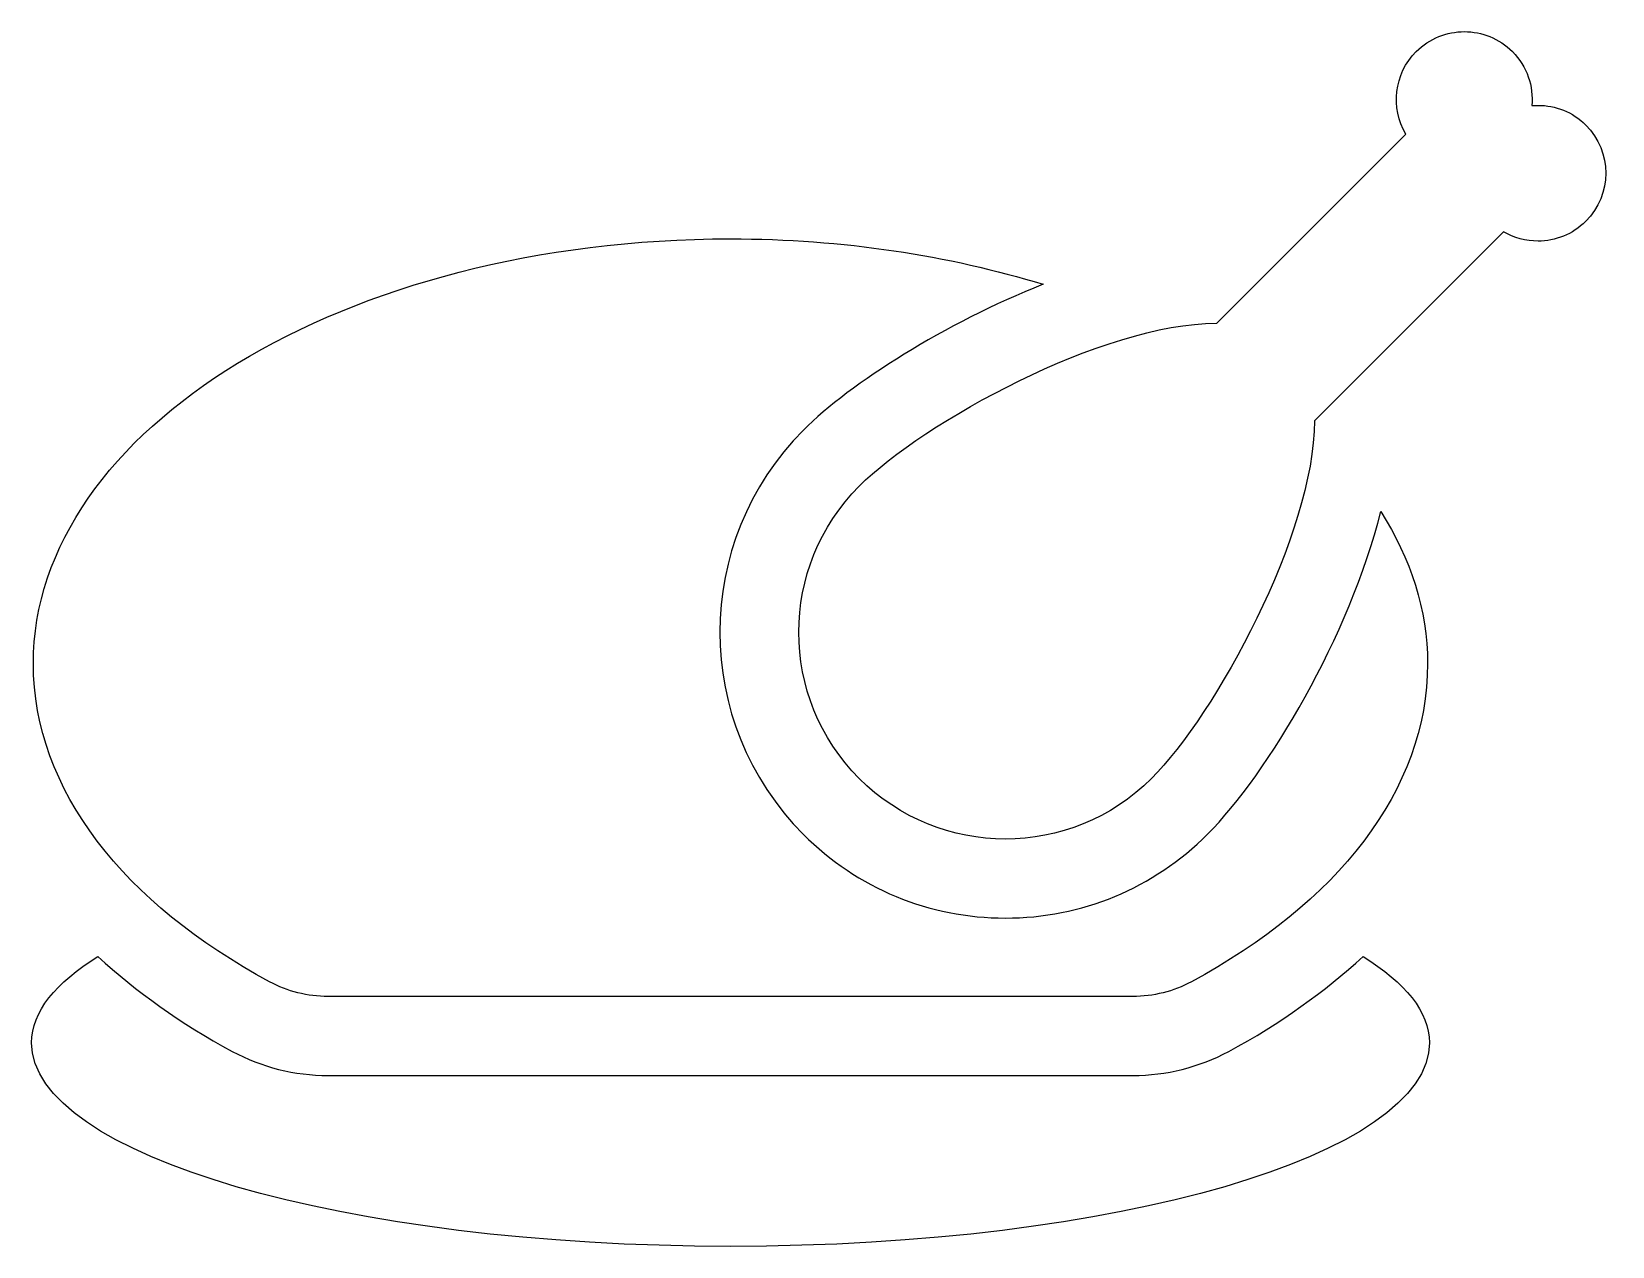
# Model space of a CAD drawing. Header units: centimetres. Extents: x -6.5 to 6.6, y -5.5 to 4.6.
import ezdxf

# ---------------------------------------------------------------- set-up
doc = ezdxf.new("R2010")
doc.units = ezdxf.units.CM
doc.header["$MEASUREMENT"] = 0
doc.layers.add('Layer 1', color=7, linetype='Continuous')

msp = doc.modelspace()

# ---------------------------------------------------------------- linework, layer by layer
at = {"layer": 'Layer 1'}
for points, knots in [([(6.41257, 3.81855), (6.30237, 3.92848), (6.15881, 3.98201), (6.01482, 3.98201), (6.01482, 3.98201), (5.9977, 3.98201), (5.98077, 3.98156), (5.96368, 3.97984), (5.96368, 3.97984), (5.97712, 4.14076), (5.92516, 4.30594), (5.80213, 4.42916), (5.80213, 4.42916), (5.69153, 4.5396), (5.54667, 4.59519), (5.40184, 4.59519), (5.40184, 4.59519), (5.25695, 4.59519), (5.11209, 4.53957), (5.00129, 4.42877), (5.00129, 4.42877), (4.81513, 4.24258), (4.78774, 3.96017), (4.91482, 3.74321), (4.91482, 3.74321), (4.91482, 3.74321), (3.342, 2.17018), (3.342, 2.17018), (3.342, 2.17018), (3.34113, 2.17018), (3.34007, 2.17018), (3.33896, 2.17018), (3.33896, 2.17018), (2.39667, 2.17018), (0.89614, 1.34426), (0.36748, 0.81575), (0.36748, 0.81575), (-0.30393, 0.14434), (-0.30393, -0.94471), (0.36748, -1.61656), (0.36748, -1.61656), (0.70297, -1.95208), (1.14308, -2.11982), (1.58298, -2.11982), (1.58298, -2.11982), (2.02333, -2.11982), (2.46346, -1.95165), (2.79938, -1.61571), (2.79938, -1.61571), (3.32849, -1.0872), (4.15524, 0.41608), (4.15376, 1.35882), (4.15376, 1.35882), (4.15376, 1.35882), (5.72663, 2.93145), (5.72663, 2.93145), (5.72663, 2.93145), (5.8154, 2.87922), (5.91509, 2.85311), (6.01484, 2.85311), (6.01484, 2.85311), (6.15883, 2.85311), (6.30239, 2.90748), (6.41235, 3.01787), (6.41235, 3.01787), (6.63361, 3.23914), (6.63316, 3.5973), (6.41257, 3.81855)], [0, 0, 0, 0, 0.05555556, 0.05555556, 0.05555556, 0.05555556, 0.11111111, 0.11111111, 0.11111111, 0.11111111, 0.16666667, 0.16666667, 0.16666667, 0.16666667, 0.22222222, 0.22222222, 0.22222222, 0.22222222, 0.27777778, 0.27777778, 0.27777778, 0.27777778, 0.33333333, 0.33333333, 0.33333333, 0.33333333, 0.38888889, 0.38888889, 0.38888889, 0.38888889, 0.44444444, 0.44444444, 0.44444444, 0.44444444, 0.5, 0.5, 0.5, 0.5, 0.55555556, 0.55555556, 0.55555556, 0.55555556, 0.61111111, 0.61111111, 0.61111111, 0.61111111, 0.66666667, 0.66666667, 0.66666667, 0.66666667, 0.72222222, 0.72222222, 0.72222222, 0.72222222, 0.77777778, 0.77777778, 0.77777778, 0.77777778, 0.83333333, 0.83333333, 0.83333333, 0.83333333, 0.88888889, 0.88888889, 0.88888889, 0.88888889, 1, 1, 1, 1]), ([(-4.53893, -3.30727), (-4.38849, -3.38818), (-4.22267, -3.42927), (-4.05196, -3.42927), (-4.05196, -3.42927), (-4.05196, -3.42927), (2.64361, -3.42926), (2.64361, -3.42926), (2.64361, -3.42926), (2.81326, -3.42926), (2.98124, -3.38732), (3.13058, -3.30726), (3.13058, -3.30726), (4.33457, -2.66027), (5.09609, -1.71539), (5.09609, -0.66055), (5.09609, -0.66055), (5.09609, -0.21414), (4.95448, 0.2112), (4.70644, 0.6044), (4.70644, 0.6044), (4.44969, -0.4271), (3.7672, -1.57791), (3.26433, -2.08041), (3.26433, -2.08041), (2.81544, -2.52973), (2.21825, -2.77711), (1.58301, -2.77711), (1.58301, -2.77711), (0.94841, -2.77711), (0.35167, -2.53017), (-0.09746, -2.08131), (-0.09746, -2.08131), (-1.0239, -1.154), (-1.0239, 0.35402), (-0.09725, 1.28051), (-0.09725, 1.28051), (0.29468, 1.67231), (1.08102, 2.16956), (1.89707, 2.49357), (1.89707, 2.49357), (1.11401, 2.73363), (0.23236, 2.87195), (-0.70402, 2.87195), (-0.70402, 2.87195), (-3.90752, 2.87195), (-6.50435, 1.29032), (-6.50435, -0.66058), (-6.50435, -0.66058), (-6.50436, -1.7154), (-5.74291, -2.66028), (-4.53893, -3.30727)], [0, 0, 0, 0, 0.07142857, 0.07142857, 0.07142857, 0.07142857, 0.14285714, 0.14285714, 0.14285714, 0.14285714, 0.21428571, 0.21428571, 0.21428571, 0.21428571, 0.28571429, 0.28571429, 0.28571429, 0.28571429, 0.35714286, 0.35714286, 0.35714286, 0.35714286, 0.42857143, 0.42857143, 0.42857143, 0.42857143, 0.5, 0.5, 0.5, 0.5, 0.57142857, 0.57142857, 0.57142857, 0.57142857, 0.64285714, 0.64285714, 0.64285714, 0.64285714, 0.71428571, 0.71428571, 0.71428571, 0.71428571, 0.78571429, 0.78571429, 0.78571429, 0.78571429, 0.85714286, 0.85714286, 0.85714286, 0.85714286, 1, 1, 1, 1]), ([(4.55901, -3.09711), (4.24143, -3.38738), (3.87183, -3.65514), (3.44104, -3.88671), (3.44104, -3.88671), (3.19691, -4.01726), (2.92135, -4.08658), (2.64361, -4.08658), (2.64361, -4.08658), (2.64361, -4.08658), (-4.05196, -4.08657), (-4.05196, -4.08657), (-4.05196, -4.08657), (-4.33051, -4.08657), (-4.60653, -4.01725), (-4.85005, -3.88628), (-4.85005, -3.88628), (-5.28055, -3.6549), (-5.64989, -3.3873), (-5.96733, -3.09727), (-5.96733, -3.09727), (-6.31772, -3.31518), (-6.51915, -3.55746), (-6.51915, -3.81397), (-6.51915, -3.81397), (-6.51915, -4.74943), (-3.91565, -5.5077), (-0.70406, -5.5077), (-0.70406, -5.5077), (2.50753, -5.5077), (5.11101, -4.74946), (5.11101, -3.81397), (5.11101, -3.81397), (5.11104, -3.5574), (4.90953, -3.31512), (4.55901, -3.09711)], [0, 0, 0, 0, 0.1, 0.1, 0.1, 0.1, 0.2, 0.2, 0.2, 0.2, 0.3, 0.3, 0.3, 0.3, 0.4, 0.4, 0.4, 0.4, 0.5, 0.5, 0.5, 0.5, 0.6, 0.6, 0.6, 0.6, 0.7, 0.7, 0.7, 0.7, 0.8, 0.8, 0.8, 0.8, 1, 1, 1, 1])]:
    msp.add_open_spline(points, degree=3, knots=knots, dxfattribs=at)

doc.saveas('drawing.dxf')
